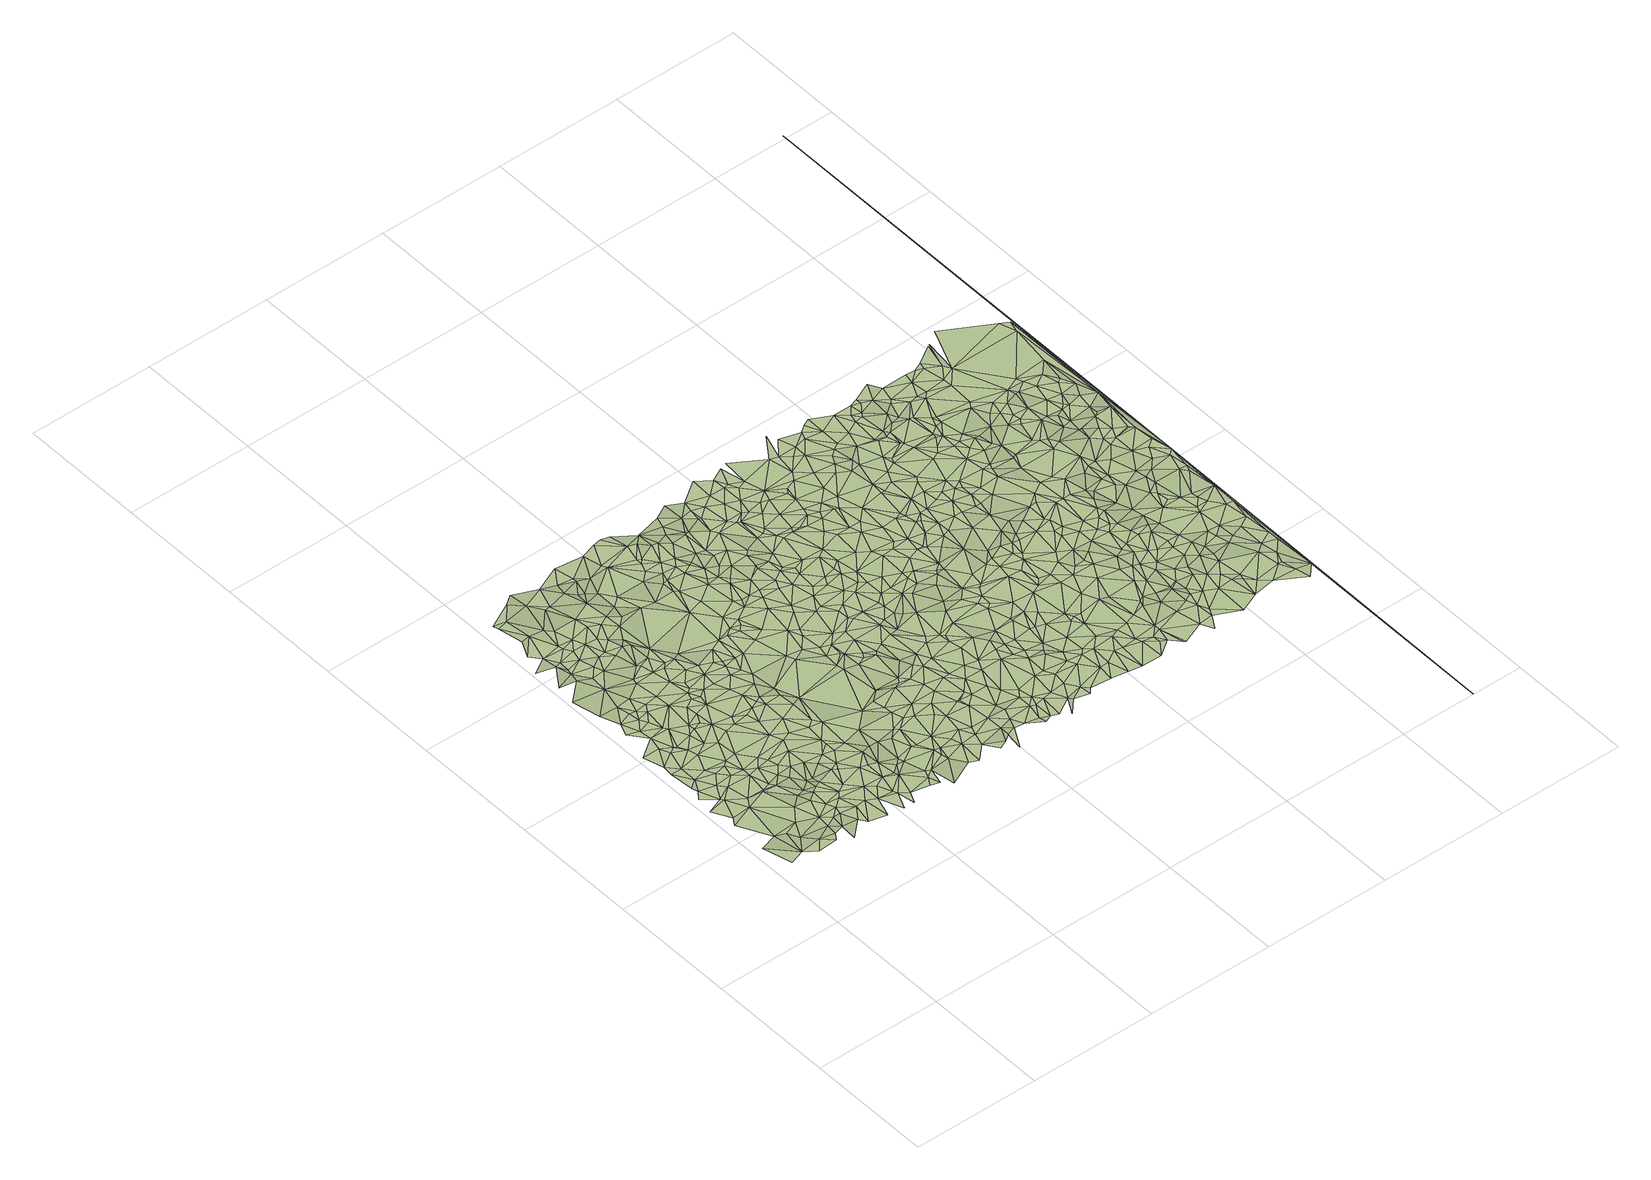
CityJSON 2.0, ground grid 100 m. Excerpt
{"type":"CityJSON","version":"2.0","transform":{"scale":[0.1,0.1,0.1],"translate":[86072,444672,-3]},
"CityObjects":{
"terrain1":{"type":"TINRelief","geometry":[{"type":"CompositeSurface","lod":"2","boundaries":[[[0,1,2]],[[0,3,1]],[[0,4,3]],[[5,6,7]],[[8,7,9]],[[8,9,3]],[[0,10,4]],[[0,11,12]],[[13,6,5]],[[0,12,10]],[[13,14,15]],[[5,7,8]],[[3,4,16]],[[8,3,16]],[[17,18,14]],[[4,10,16]],[[11,19,12]],[[20,18,17]],[[21,14,13]],[[22,13,5]],[[17,14,21]],[[5,8,23]],[[24,25,20]],[[24,20,17]],[[12,26,10]],[[22,21,13]],[[22,5,23]],[[19,27,12]],[[16,10,28]],[[25,29,30]],[[8,16,31]],[[12,27,26]],[[32,24,17]],[[17,21,33]],[[24,34,25]],[[23,8,35]],[[10,26,28]],[[32,17,33]],[[34,29,25]],[[22,36,21]],[[8,31,35]],[[37,30,29]],[[16,28,31]],[[27,38,26]],[[21,36,33]],[[22,23,39]],[[23,35,40]],[[41,24,32]],[[24,42,34]],[[23,40,39]],[[34,43,29]],[[28,26,44]],[[38,44,26]],[[22,39,36]],[[32,33,45]],[[41,42,24]],[[37,29,43]],[[46,47,37]],[[48,47,46]],[[45,33,36]],[[49,38,50]],[[28,51,31]],[[34,42,43]],[[35,31,52]],[[40,35,53]],[[41,32,54]],[[55,44,38]],[[32,45,54]],[[42,56,43]],[[57,28,44]],[[39,40,58]],[[31,51,52]],[[45,36,59]],[[48,60,61]],[[39,59,36]],[[40,53,58]],[[49,55,38]],[[35,52,53]],[[62,48,46]],[[28,63,51]],[[46,37,64]],[[37,43,65]],[[57,63,28]],[[65,43,56]],[[57,44,55]],[[66,67,61]],[[54,45,59]],[[41,68,42]],[[62,69,48]],[[42,70,56]],[[62,46,71]],[[69,60,48]],[[39,58,72]],[[46,64,71]],[[37,65,64]],[[39,72,59]],[[53,52,73]],[[74,52,51]],[[58,53,75]],[[74,51,63]],[[65,56,70]],[[66,61,60]],[[41,54,76]],[[54,59,77]],[[49,78,55]],[[42,68,70]],[[74,73,52]],[[57,55,78]],[[72,58,75]],[[79,78,49]],[[62,80,69]],[[66,81,67]],[[41,76,68]],[[82,63,57]],[[53,73,83]],[[69,80,60]],[[62,71,84]],[[75,53,83]],[[71,64,84]],[[59,72,85]],[[86,87,81]],[[62,84,80]],[[54,77,76]],[[77,59,85]],[[74,88,73]],[[82,57,78]],[[89,74,63]],[[86,90,87]],[[80,91,60]],[[82,89,63]],[[68,92,70]],[[93,72,75]],[[94,65,70]],[[79,95,78]],[[96,83,73]],[[96,73,88]],[[97,98,90]],[[66,60,91]],[[89,88,74]],[[64,65,99]],[[100,95,79]],[[80,84,101]],[[72,102,85]],[[93,102,72]],[[103,75,83]],[[94,70,92]],[[95,82,78]],[[80,101,91]],[[64,99,84]],[[66,104,81]],[[104,86,81]],[[96,88,105]],[[93,75,103]],[[86,106,90]],[[76,107,68]],[[103,83,96]],[[89,105,88]],[[99,65,94]],[[76,77,108]],[[68,107,92]],[[109,96,105]],[[110,90,106]],[[110,97,90]],[[94,92,111]],[[99,101,84]],[[112,105,89]],[[113,89,82]],[[86,114,106]],[[100,115,95]],[[116,117,97]],[[113,82,95]],[[118,96,109]],[[104,119,86]],[[120,91,101]],[[66,91,121]],[[66,122,104]],[[123,77,85]],[[118,103,96]],[[92,107,111]],[[110,106,114]],[[124,102,93]],[[76,108,107]],[[116,125,117]],[[109,105,126]],[[94,111,127]],[[124,93,103]],[[110,128,97]],[[129,85,102]],[[113,112,89]],[[99,120,101]],[[86,119,114]],[[99,94,130]],[[123,108,77]],[[112,126,105]],[[113,95,115]],[[94,127,130]],[[120,121,91]],[[104,122,119]],[[66,131,122]],[[127,111,107]],[[132,118,109]],[[66,121,131]],[[133,116,97]],[[124,103,118]],[[134,125,116]],[[133,97,128]],[[132,109,126]],[[110,114,135]],[[110,135,128]],[[136,107,108]],[[137,138,134]],[[129,102,124]],[[139,140,115]],[[141,113,115]],[[112,142,126]],[[137,134,116]],[[123,85,129]],[[143,127,107]],[[99,130,144]],[[145,114,119]],[[122,145,119]],[[99,146,120]],[[141,115,147]],[[123,136,108]],[[148,112,113]],[[136,149,107]],[[140,147,115]],[[143,130,127]],[[124,118,150]],[[150,118,132]],[[132,126,151]],[[133,152,116]],[[148,142,112]],[[143,107,149]],[[137,116,152]],[[120,153,121]],[[151,126,142]],[[114,154,135]],[[99,144,146]],[[133,128,155]],[[128,135,155]],[[131,156,122]],[[137,157,138]],[[143,144,130]],[[158,113,141]],[[145,154,114]],[[150,132,151]],[[131,121,159]],[[122,160,145]],[[161,162,140]],[[120,146,153]],[[133,163,152]],[[158,141,147]],[[164,136,123]],[[133,155,163]],[[151,142,148]],[[158,148,113]],[[165,149,136]],[[155,135,154]],[[122,156,160]],[[166,129,124]],[[123,129,167]],[[168,144,143]],[[153,159,121]],[[166,124,150]],[[164,165,136]],[[168,146,144]],[[140,169,147]],[[145,170,154]],[[131,171,156]],[[131,159,171]],[[145,160,170]],[[172,150,151]],[[137,152,173]],[[140,162,169]],[[158,147,169]],[[174,153,146]],[[175,168,143]],[[166,167,129]],[[158,176,148]],[[175,146,168]],[[177,149,165]],[[137,173,157]],[[164,123,178]],[[179,143,149]],[[178,123,167]],[[154,170,180]],[[174,146,175]],[[181,150,172]],[[174,182,153]],[[151,148,183]],[[184,152,163]],[[164,177,165]],[[166,150,181]],[[155,154,185]],[[160,186,170]],[[187,159,153]],[[172,151,183]],[[155,188,163]],[[156,186,160]],[[158,189,176]],[[158,169,190]],[[191,156,171]],[[191,171,159]],[[176,183,148]],[[158,190,189]],[[192,175,143]],[[170,193,180]],[[179,149,177]],[[185,154,180]],[[184,173,152]],[[194,153,182]],[[186,193,170]],[[162,195,169]],[[166,196,167]],[[197,181,172]],[[162,198,195]],[[199,159,187]],[[194,187,153]],[[164,200,177]],[[201,182,174]],[[178,167,196]],[[192,143,179]],[[201,174,175]],[[176,189,183]],[[166,181,197]],[[202,186,156]],[[199,191,159]],[[157,173,203]],[[155,185,188]],[[164,178,200]],[[191,202,156]],[[184,163,188]],[[190,169,204]],[[197,172,183]],[[190,204,189]],[[205,175,192]],[[186,206,193]],[[207,180,193]],[[201,194,182]],[[201,175,205]],[[179,177,208]],[[177,200,208]],[[185,180,207]],[[184,209,173]],[[204,169,210]],[[211,199,187]],[[198,212,195]],[[213,183,189]],[[202,206,186]],[[166,214,196]],[[166,197,214]],[[169,195,215]],[[194,211,187]],[[178,196,216]],[[199,217,191]],[[204,218,189]],[[217,202,191]],[[197,183,213]],[[184,188,209]],[[169,215,210]],[[185,207,188]],[[179,208,219]],[[219,208,200]],[[173,220,203]],[[217,206,202]],[[211,217,199]],[[221,200,178]],[[222,193,206]],[[204,210,218]],[[212,223,195]],[[209,220,173]],[[216,196,214]],[[222,207,193]],[[201,224,194]],[[205,192,225]],[[221,178,216]],[[213,189,226]],[[189,218,226]],[[224,211,194]],[[195,223,215]],[[227,192,179]],[[201,205,225]],[[217,222,206]],[[197,213,228]],[[227,179,219]],[[214,197,228]],[[229,188,207]],[[230,219,200]],[[231,209,188]],[[232,217,211]],[[224,232,211]],[[221,230,200]],[[227,225,192]],[[201,233,224]],[[229,207,222]],[[218,210,234]],[[228,213,226]],[[235,216,214]],[[229,231,188]],[[209,236,220]],[[237,201,225]],[[238,210,215]],[[221,216,235]],[[227,219,239]],[[237,233,201]],[[230,239,219]],[[240,241,223]],[[218,242,226]],[[231,236,209]],[[238,215,223]],[[229,222,243]],[[221,235,230]],[[218,234,242]],[[224,244,232]],[[245,225,227]],[[217,246,222]],[[237,225,247]],[[238,234,210]],[[224,233,244]],[[235,239,230]],[[214,228,248]],[[245,227,239]],[[228,226,249]],[[245,247,225]],[[250,220,236]],[[237,251,233]],[[252,223,241]],[[253,241,240]],[[254,231,229]],[[255,236,231]],[[238,223,252]],[[235,214,248]],[[249,226,242]],[[254,229,243]],[[251,244,233]],[[246,243,222]],[[256,217,232]],[[257,255,231]],[[258,237,247]],[[258,251,237]],[[238,259,234]],[[260,242,234]],[[250,261,220]],[[259,260,234]],[[262,236,255]],[[263,232,244]],[[262,250,236]],[[264,257,231]],[[264,231,254]],[[258,244,251]],[[249,242,260]],[[265,247,245]],[[266,252,241]],[[238,252,266]],[[254,243,246]],[[262,255,257]],[[228,249,267]],[[258,247,265]],[[238,268,259]],[[228,267,248]],[[269,239,235]],[[245,239,270]],[[256,246,217]],[[259,268,260]],[[262,271,250]],[[258,263,244]],[[238,266,268]],[[271,261,250]],[[264,254,272]],[[253,273,241]],[[266,241,273]],[[254,246,272]],[[263,256,232]],[[274,249,260]],[[258,265,263]],[[275,257,264]],[[275,262,257]],[[253,276,273]],[[265,245,270]],[[266,277,268]],[[267,249,274]],[[275,271,262]],[[235,248,278]],[[279,260,268]],[[266,273,277]],[[248,267,280]],[[281,272,246]],[[265,282,263]],[[274,260,279]],[[283,248,280]],[[270,239,269]],[[276,284,273]],[[285,264,272]],[[286,261,271]],[[269,235,287]],[[256,281,246]],[[283,288,248]],[[268,277,289]],[[265,290,282]],[[285,275,264]],[[263,282,291]],[[275,286,271]],[[265,270,290]],[[289,277,273]],[[267,274,292]],[[279,268,293]],[[235,278,287]],[[280,267,292]],[[294,272,281]],[[274,279,292]],[[263,295,256]],[[284,296,273]],[[263,291,295]],[[278,248,288]],[[268,289,297]],[[291,282,298]],[[282,290,298]],[[289,273,296]],[[283,280,299]],[[268,297,293]],[[285,272,294]],[[300,286,275]],[[285,300,275]],[[256,301,281]],[[302,270,269]],[[303,304,284]],[[280,292,299]],[[283,299,288]],[[291,298,305]],[[289,296,306]],[[279,293,307]],[[292,279,307]],[[298,290,308]],[[294,281,309]],[[295,310,256]],[[291,311,295]],[[289,306,297]],[[309,281,301]],[[291,305,311]],[[312,290,270]],[[284,313,296]],[[298,308,305]],[[269,287,314]],[[302,269,314]],[[256,315,301]],[[256,310,315]],[[284,304,313]],[[307,293,297]],[[312,270,302]],[[308,311,305]],[[278,288,316]],[[300,317,286]],[[285,294,318]],[[312,308,290]],[[306,296,319]],[[288,299,320]],[[278,321,287]],[[302,314,322]],[[309,301,323]],[[323,301,315]],[[295,311,324]],[[292,307,325]],[[306,326,297]],[[287,327,314]],[[294,309,328]],[[285,329,300]],[[295,330,310]],[[299,292,331]],[[304,332,313]],[[288,320,333]],[[316,288,333]],[[296,313,319]],[[285,318,334]],[[307,297,335]],[[294,328,318]],[[278,316,321]],[[336,302,322]],[[337,338,332]],[[285,334,339]],[[287,321,327]],[[312,302,336]],[[309,323,328]],[[308,340,311]],[[310,341,315]],[[322,314,342]],[[295,324,330]],[[331,292,325]],[[300,329,317]],[[306,319,326]],[[299,343,320]],[[342,314,327]],[[338,313,332]],[[297,326,335]],[[323,315,344]],[[285,339,329]],[[325,307,335]],[[312,340,308]],[[299,331,343]],[[345,321,316]],[[320,343,333]],[[310,330,341]],[[340,324,311]],[[342,327,321]],[[312,336,346]],[[334,318,347]],[[318,328,347]],[[339,334,348]],[[319,313,349]],[[323,350,328]],[[338,349,313]],[[315,341,344]],[[316,333,351]],[[336,322,352]],[[345,316,351]],[[335,326,353]],[[345,354,321]],[[322,342,352]],[[334,347,348]],[[317,329,355]],[[324,356,330]],[[323,344,350]],[[346,336,352]],[[342,321,357]],[[328,350,347]],[[358,326,319]],[[312,346,359]],[[360,349,338]],[[325,335,361]],[[343,362,333]],[[339,348,363]],[[361,335,353]],[[364,319,349]],[[345,351,354]],[[324,365,356]],[[326,366,353]],[[354,357,321]],[[312,359,340]],[[331,325,367]],[[329,368,355]],[[339,363,329]],[[356,369,330]],[[369,341,330]],[[343,331,370]],[[344,341,371]],[[351,333,372]],[[364,358,319]],[[373,324,340]],[[348,347,374]],[[358,366,326]],[[361,353,366]],[[372,333,362]],[[373,365,324]],[[351,375,354]],[[325,361,367]],[[352,342,376]],[[347,350,377]],[[378,350,344]],[[342,357,376]],[[356,365,369]],[[379,371,341]],[[354,375,357]],[[348,374,363]],[[344,371,380]],[[343,370,362]],[[331,367,370]],[[351,372,375]],[[369,379,341]],[[346,352,381]],[[360,382,349]],[[329,383,368]],[[378,377,350]],[[378,344,380]],[[346,381,359]],[[359,384,340]],[[373,340,384]],[[385,386,360]],[[364,349,382]],[[387,347,377]],[[329,363,383]],[[380,371,379]],[[387,374,347]],[[375,388,357]],[[373,389,365]],[[390,361,366]],[[372,388,375]],[[391,377,378]],[[360,386,382]],[[369,392,379]],[[358,393,366]],[[390,367,361]],[[391,378,380]],[[365,394,369]],[[364,395,358]],[[374,383,363]],[[370,367,396]],[[372,362,397]],[[359,381,384]],[[365,389,394]],[[362,370,397]],[[352,376,398]],[[380,379,399]],[[391,400,377]],[[390,396,367]],[[369,394,392]],[[401,386,385]],[[372,397,388]],[[390,366,393]],[[387,383,374]],[[391,380,400]],[[402,387,377]],[[373,384,403]],[[373,403,389]],[[379,392,404]],[[364,382,395]],[[358,405,393]],[[406,370,396]],[[376,357,407]],[[381,352,408]],[[402,377,400]],[[395,405,358]],[[401,409,386]],[[388,407,357]],[[386,409,382]],[[399,379,404]],[[397,370,406]],[[408,352,398]],[[394,404,392]],[[410,380,399]],[[411,383,387]],[[410,400,380]],[[412,396,390]],[[388,397,413]],[[381,414,384]],[[398,376,415]],[[411,387,402]],[[416,394,389]],[[406,396,412]],[[403,416,389]],[[376,407,415]],[[390,393,417]],[[418,382,409]],[[403,384,419]],[[418,395,382]],[[381,408,420]],[[401,421,409]],[[388,413,407]],[[381,420,414]],[[422,421,401]],[[417,393,405]],[[423,405,395]],[[402,400,424]],[[410,425,400]],[[411,426,383]],[[427,397,406]],[[414,419,384]],[[412,390,417]],[[394,428,404]],[[399,404,429]],[[418,423,395]],[[427,413,397]],[[411,402,424]],[[418,409,421]],[[410,399,429]],[[416,430,394]],[[424,400,425]],[[403,419,416]],[[398,415,431]],[[408,432,420]],[[408,398,432]],[[430,428,394]],[[426,433,383]],[[410,429,425]],[[434,407,413]],[[415,407,431]],[[435,406,412]],[[411,436,426]],[[398,431,432]],[[411,424,436]],[[422,437,421]],[[438,404,428]],[[418,421,439]],[[424,425,440]],[[429,404,438]],[[427,406,441]],[[442,412,417]],[[443,413,427]],[[443,434,413]],[[444,405,423]],[[419,445,416]],[[416,445,430]],[[414,446,419]],[[434,447,407]],[[420,448,414]],[[444,417,405]],[[431,407,447]],[[418,449,423]],[[436,424,440]],[[420,432,448]],[[435,441,406]],[[435,412,442]],[[430,450,428]],[[437,439,421]],[[451,440,425]],[[425,429,452]],[[453,454,437]],[[436,455,426]],[[418,439,449]],[[414,456,446]],[[430,445,450]],[[419,446,457]],[[450,438,428]],[[419,457,445]],[[426,455,433]],[[458,447,434]],[[436,440,455]],[[443,427,459]],[[429,438,460]],[[442,417,444]],[[461,432,431]],[[462,431,447]],[[414,448,456]],[[427,441,459]],[[451,425,452]],[[445,463,450]],[[444,423,449]],[[429,460,452]],[[464,434,443]],[[445,465,463]],[[458,434,466]],[[461,448,432]],[[457,465,445]],[[437,467,439]],[[462,447,458]],[[450,468,438]],[[469,431,462]],[[457,446,470]],[[438,468,460]],[[461,431,469]],[[446,456,470]],[[433,455,471]],[[472,459,441]],[[473,455,440]],[[473,440,451]],[[435,442,474]],[[450,463,468]],[[475,437,454]],[[464,466,434]],[[464,443,459]],[[435,474,441]],[[442,444,476]],[[477,449,439]],[[472,441,474]],[[477,439,467]],[[475,467,437]],[[463,465,478]],[[457,478,465]],[[479,475,454]],[[463,478,468]],[[452,460,480]],[[448,481,456]],[[482,459,472]],[[473,451,483]],[[484,442,476]],[[460,468,480]],[[474,442,484]],[[473,485,455]],[[486,448,461]],[[444,449,487]],[[451,452,488]],[[481,470,456]],[[469,462,489]],[[461,469,489]],[[477,490,449]],[[455,491,471]],[[444,492,476]],[[457,470,493]],[[449,490,487]],[[451,488,483]],[[494,462,458]],[[494,458,466]],[[482,472,474]],[[473,483,485]],[[485,491,455]],[[444,487,492]],[[486,481,448]],[[495,475,479]],[[457,493,478]],[[496,464,459]],[[497,461,489]],[[497,486,461]],[[452,480,498]],[[494,466,464]],[[499,470,481]],[[494,489,462]],[[488,452,498]],[[482,496,459]],[[476,492,500]],[[483,501,485]],[[468,478,502]],[[484,476,500]],[[480,468,503]],[[499,493,470]],[[504,467,475]],[[483,488,501]],[[504,477,467]],[[485,501,491]],[[492,487,505]],[[506,490,477]],[[507,487,490]],[[500,492,505]],[[474,484,508]],[[482,474,508]],[[486,509,481]],[[468,502,503]],[[498,480,510]],[[497,509,486]],[[480,511,510]],[[480,503,511]],[[512,489,494]],[[499,481,513]],[[495,514,475]],[[515,494,464]],[[484,500,508]],[[516,497,489]],[[493,517,478]],[[506,507,490]],[[505,487,518]],[[499,513,493]],[[519,500,505]],[[516,489,512]],[[509,513,481]],[[488,498,520]],[[517,502,478]],[[521,510,511]],[[488,522,501]],[[496,523,464]],[[491,501,524]],[[521,511,503]],[[504,506,477]],[[516,509,497]],[[518,487,507]],[[515,464,523]],[[498,510,520]],[[519,508,500]],[[504,475,514]],[[488,520,522]],[[513,517,493]],[[525,514,495]],[[519,505,526]],[[527,503,502]],[[512,494,528]],[[529,496,482]],[[526,505,518]],[[501,522,524]],[[515,530,494]],[[531,510,521]],[[532,482,508]],[[520,510,533]],[[521,503,534]],[[491,524,535]],[[517,527,502]],[[536,507,506]],[[536,518,507]],[[509,537,513]],[[516,512,538]],[[531,533,510]],[[534,503,527]],[[539,508,519]],[[537,517,513]],[[494,530,528]],[[496,540,523]],[[504,541,506]],[[526,518,536]],[[516,542,509]],[[538,512,528]],[[529,482,532]],[[543,522,520]],[[541,536,506]],[[544,519,526]],[[515,523,545]],[[543,520,533]],[[504,514,541]],[[546,521,534]],[[546,531,521]],[[515,545,530]],[[529,540,496]],[[525,547,514]],[[522,548,524]],[[549,527,517]],[[509,550,537]],[[539,519,544]],[[534,527,551]],[[539,552,508]],[[532,508,552]],[[525,553,547]],[[516,538,542]],[[543,548,522]],[[526,536,554]],[[509,542,550]],[[551,527,555]],[[556,533,531]],[[541,557,536]],[[537,558,517]],[[524,559,535]],[[528,530,560]],[[556,543,533]],[[561,544,526]],[[562,523,540]],[[549,555,527]],[[541,514,563]],[[538,528,560]],[[558,549,517]],[[548,559,524]],[[545,523,562]],[[514,547,563]],[[536,557,554]],[[564,534,551]],[[561,526,565]],[[541,563,557]],[[529,532,566]],[[546,567,531]],[[568,530,545]],[[569,540,529]],[[564,546,534]],[[568,560,530]],[[565,526,554]],[[556,531,567]],[[570,548,543]],[[571,539,544]],[[564,551,555]],[[571,552,539]],[[553,572,547]],[[571,544,561]],[[569,562,540]],[[569,529,566]],[[538,560,573]],[[574,532,552]],[[575,559,548]],[[538,573,542]],[[556,576,543]],[[570,575,548]],[[549,577,555]],[[537,550,578]],[[563,547,572]],[[574,566,532]],[[568,545,562]],[[537,578,558]],[[570,543,576]],[[579,572,553]],[[550,542,580]],[[558,581,549]],[[557,582,554]],[[574,552,571]],[[564,555,577]],[[557,563,582]],[[583,546,564]],[[584,560,568]],[[574,569,566]],[[556,567,576]],[[585,561,565]],[[575,586,559]],[[587,567,546]],[[569,588,562]],[[585,571,561]],[[570,589,575]],[[573,580,542]],[[549,581,577]],[[587,546,583]],[[590,568,562]],[[591,560,584]],[[591,573,560]],[[565,554,592]],[[593,550,580]],[[570,576,589]],[[558,578,581]],[[575,589,586]],[[594,562,588]],[[584,568,590]],[[579,595,572]],[[563,572,596]],[[593,578,550]],[[597,564,577]],[[583,564,597]],[[576,567,598]],[[563,596,582]],[[590,562,599]],[[554,582,600]],[[594,599,562]],[[591,584,590]],[[601,580,573]],[[585,565,602]],[[587,598,567]],[[592,554,600]],[[572,595,596]],[[565,592,602]],[[601,573,591]],[[581,603,577]],[[574,571,604]],[[574,605,569]],[[569,605,588]],[[597,577,603]],[[585,604,571]],[[583,597,606]],[[579,607,595]],[[578,608,581]],[[587,583,606]],[[609,576,598]],[[610,593,580]],[[601,610,580]],[[579,611,607]],[[594,588,605]],[[612,578,593]],[[609,598,587]],[[597,603,606]],[[581,608,613]],[[614,601,591]],[[612,608,578]],[[581,613,603]],[[615,596,595]],[[585,602,604]],[[616,592,600]],[[582,596,617]],[[602,592,616]],[[582,617,600]],[[618,589,576]],[[609,619,576]],[[594,620,599]],[[621,591,590]],[[612,593,610]],[[615,595,607]],[[614,622,601]],[[622,610,601]],[[574,604,605]],[[609,587,619]],[[606,603,613]],[[616,600,623]],[[602,616,623]],[[621,590,599]],[[624,614,591]],[[618,625,589]],[[615,617,596]],[[587,606,626]],[[627,613,608]],[[612,627,608]],[[619,628,576]],[[594,605,629]],[[630,606,613]],[[594,629,620]],[[619,587,626]],[[611,631,607]],[[600,617,632]],[[624,591,621]],[[633,622,614]],[[633,610,622]],[[634,612,610]],[[615,607,635]],[[628,618,576]],[[615,632,617]],[[621,599,620]],[[605,604,636]],[[637,602,623]],[[630,626,606]],[[627,630,613]],[[604,602,638]],[[611,639,631]],[[623,600,640]],[[607,631,635]],[[634,627,612]],[[624,641,614]],[[633,614,641]],[[640,600,632]],[[633,642,610]],[[642,634,610]],[[643,605,636]],[[639,635,631]],[[615,635,644]],[[643,629,605]],[[636,604,638]],[[615,644,632]],[[620,629,645]],[[624,621,641]],[[637,638,602]],[[646,619,626]],[[646,628,619]],[[634,647,627]],[[643,636,648]],[[621,620,649]],[[639,650,635]],[[649,620,645]],[[637,623,640]],[[651,634,642]],[[628,652,618]],[[653,650,639]],[[633,654,642]],[[655,626,630]],[[651,647,634]],[[636,656,648]],[[644,635,650]],[[627,657,630]],[[641,621,658]],[[633,641,659]],[[643,660,629]],[[629,661,645]],[[644,662,632]],[[640,632,662]],[[636,638,656]],[[663,650,653]],[[647,664,627]],[[633,659,654]],[[643,648,660]],[[646,626,655]],[[665,652,628]],[[651,642,666]],[[641,658,659]],[[629,660,661]],[[649,645,667]],[[666,642,654]],[[668,628,646]],[[648,656,660]],[[621,649,669]],[[618,652,670]],[[671,640,662]],[[621,669,658]],[[627,664,657]],[[667,645,661]],[[668,665,628]],[[666,654,659]],[[651,672,647]],[[637,673,638]],[[644,674,662]],[[675,655,630]],[[676,650,663]],[[656,638,673]],[[675,630,657]],[[637,640,677]],[[651,666,672]],[[678,644,650]],[[647,672,664]],[[665,679,652]],[[660,680,661]],[[681,659,658]],[[666,659,682]],[[671,662,683]],[[646,655,684]],[[656,685,660]],[[677,640,671]],[[668,646,684]],[[674,683,662]],[[637,677,673]],[[679,686,652]],[[667,661,687]],[[649,667,688]],[[669,681,658]],[[656,673,685]],[[657,664,689]],[[687,661,680]],[[681,682,659]],[[668,679,665]],[[666,682,672]],[[644,690,674]],[[672,689,664]],[[669,649,688]],[[676,678,650]],[[660,691,680]],[[675,684,655]],[[678,690,644]],[[657,689,692]],[[688,667,687]],[[687,680,693]],[[660,685,691]],[[674,694,683]],[[672,692,689]],[[695,668,684]],[[685,673,696]],[[668,697,679]],[[682,698,672]],[[699,671,683]],[[669,700,681]],[[675,657,701]],[[674,690,694]],[[677,671,699]],[[681,702,682]],[[675,703,684]],[[704,686,679]],[[705,673,677]],[[687,693,706]],[[695,707,668]],[[696,673,705]],[[708,698,682]],[[695,684,703]],[[688,687,706]],[[657,692,709]],[[708,682,702]],[[707,697,668]],[[680,710,693]],[[675,701,703]],[[701,657,709]],[[699,683,694]],[[681,700,702]],[[672,711,692]],[[669,688,712]],[[680,691,710]],[[669,712,700]],[[713,714,676]],[[715,685,696]],[[716,694,690]],[[697,704,679]],[[698,711,672]],[[676,717,678]],[[715,691,685]],[[695,703,707]],[[718,690,678]],[[719,696,705]],[[693,710,706]],[[688,706,720]],[[715,696,719]],[[708,721,698]],[[714,717,676]],[[722,705,677]],[[723,694,716]],[[722,677,699]],[[700,724,702]],[[708,702,721]],[[723,699,694]],[[725,709,692]],[[726,716,690]],[[707,727,697]],[[700,712,724]],[[688,720,712]],[[728,703,701]],[[718,678,717]],[[711,725,692]],[[707,703,728]],[[718,726,690]],[[701,709,729]],[[697,730,704]],[[719,705,731]],[[732,720,706]],[[732,706,710]],[[715,733,691]],[[697,727,730]],[[715,719,731]],[[714,734,717]],[[691,735,710]],[[721,702,736]],[[698,737,711]],[[707,728,727]],[[721,737,698]],[[723,716,738]],[[724,712,739]],[[724,740,702]],[[728,701,729]],[[725,741,709]],[[726,738,716]],[[704,730,742]],[[691,733,735]],[[743,722,699]],[[743,699,723]],[[718,717,744]],[[745,705,722]],[[729,709,741]],[[736,702,740]],[[711,737,725]],[[731,705,745]],[[718,744,726]],[[724,739,740]],[[714,746,734]],[[721,736,737]],[[717,734,747]],[[748,715,731]],[[712,720,749]],[[712,750,739]],[[742,730,751]],[[752,730,727]],[[753,732,710]],[[752,727,728]],[[745,722,743]],[[744,754,726]],[[726,755,738]],[[756,723,738]],[[729,741,757]],[[717,747,744]],[[758,743,723]],[[759,733,715]],[[749,720,732]],[[760,710,735]],[[736,740,761]],[[726,754,755]],[[750,740,739]],[[758,723,756]],[[748,731,745]],[[733,762,735]],[[748,759,715]],[[756,738,755]],[[728,729,763]],[[753,710,760]],[[744,747,754]],[[736,764,737]],[[725,765,741]],[[736,761,764]],[[712,749,750]],[[761,740,766]],[[737,765,725]],[[734,746,767]],[[752,728,768]],[[730,769,751]],[[747,734,767]],[[749,732,753]],[[760,735,762]],[[759,762,733]],[[770,745,743]],[[729,757,771]],[[757,741,772]],[[750,766,740]],[[752,769,730]],[[761,766,764]],[[770,743,758]],[[748,745,773]],[[728,763,768]],[[754,774,755]],[[758,756,775]],[[756,755,776]],[[747,774,754]],[[770,773,745]],[[729,771,763]],[[741,765,772]],[[777,759,748]],[[756,776,775]],[[752,768,778]],[[776,755,774]],[[757,779,771]],[[749,753,780]],[[781,762,759]],[[748,773,782]],[[770,758,783]],[[757,772,779]],[[783,758,775]],[[768,763,784]],[[737,764,785]],[[752,778,769]],[[770,786,773]],[[787,753,760]],[[787,760,762]],[[766,788,764]],[[750,789,766]],[[790,767,746]],[[747,767,791]],[[777,748,782]],[[792,750,749]],[[771,784,763]],[[747,791,774]],[[737,785,765]],[[782,773,786]],[[777,781,759]],[[768,784,793]],[[770,783,786]],[[778,768,793]],[[787,780,753]],[[787,762,781]],[[776,774,794]],[[792,749,780]],[[778,795,769]],[[771,796,784]],[[783,775,797]],[[772,765,798]],[[775,776,799]],[[771,779,796]],[[792,789,750]],[[774,791,794]],[[793,784,796]],[[789,788,766]],[[788,785,764]],[[778,793,800]],[[778,800,795]],[[767,801,791]],[[790,802,767]],[[783,803,786]],[[776,794,799]],[[777,782,804]],[[777,805,781]],[[769,795,806]],[[782,786,807]],[[785,798,765]],[[792,780,787]],[[797,775,808]],[[809,772,798]],[[802,801,767]],[[793,796,810]],[[800,811,795]],[[775,799,808]],[[777,804,805]],[[812,779,772]],[[807,786,803]],[[813,787,781]],[[814,794,791]],[[782,815,804]],[[795,811,806]],[[783,797,816]],[[782,807,815]],[[817,788,789]],[[818,772,809]],[[819,796,779]],[[800,793,820]],[[792,787,813]],[[790,821,802]],[[781,805,822]],[[823,809,798]],[[783,816,803]],[[814,799,794]],[[785,823,798]],[[813,781,822]],[[824,791,801]],[[788,825,785]],[[826,789,792]],[[793,810,820]],[[817,825,788]],[[800,820,811]],[[827,801,802]],[[797,808,828]],[[790,829,821]],[[812,772,818]],[[804,830,805]],[[826,792,813]],[[827,802,821]],[[819,810,796]],[[811,831,806]],[[814,791,824]],[[804,815,830]],[[797,828,816]],[[819,779,812]],[[832,817,789]],[[827,824,801]],[[807,803,833]],[[790,834,829]],[[805,830,822]],[[835,809,823]],[[818,809,835]],[[827,821,829]],[[785,836,823]],[[806,831,837]],[[838,785,825]],[[826,832,789]],[[839,808,799]],[[820,810,840]],[[813,822,841]],[[811,820,842]],[[811,842,831]],[[803,816,833]],[[839,799,814]],[[815,807,843]],[[844,825,817]],[[819,840,810]],[[838,836,785]],[[845,828,808]],[[812,818,835]],[[814,824,846]],[[835,823,847]],[[836,847,823]],[[841,822,848]],[[842,837,831]],[[845,816,828]],[[826,813,849]],[[815,850,830]],[[849,813,841]],[[844,817,832]],[[845,808,839]],[[807,833,843]],[[830,851,822]],[[852,820,840]],[[812,835,853]],[[854,814,846]],[[819,812,855]],[[839,814,854]],[[826,856,832]],[[833,816,857]],[[852,842,820]],[[812,853,855]],[[822,851,848]],[[841,848,858]],[[859,835,847]],[[860,838,825]],[[845,857,816]],[[815,843,850]],[[836,861,847]],[[826,849,856]],[[827,829,862]],[[838,861,836]],[[827,862,824]],[[849,841,858]],[[844,860,825]],[[863,837,842]],[[830,850,851]],[[864,853,835]],[[865,840,819]],[[834,866,829]],[[843,833,857]],[[824,867,846]],[[864,835,859]],[[859,847,861]],[[853,868,855]],[[865,819,855]],[[844,832,869]],[[858,848,870]],[[852,840,865]],[[852,871,842]],[[870,848,851]],[[872,861,838]],[[854,846,867]],[[864,868,853]],[[845,839,873]],[[860,872,838]],[[839,854,873]],[[859,861,874]],[[871,875,842]],[[844,869,860]],[[852,865,871]],[[864,876,868]],[[872,874,861]],[[829,866,862]],[[863,842,875]],[[824,862,867]],[[877,843,857]],[[856,878,832]],[[849,858,879]],[[880,855,868]],[[834,881,866]],[[877,850,843]],[[834,882,881]],[[858,870,883]],[[854,867,884]],[[870,851,885]],[[854,884,873]],[[845,886,857]],[[832,878,869]],[[880,865,855]],[[850,887,851]],[[856,849,888]],[[859,874,889]],[[880,868,876]],[[890,871,865]],[[872,889,874]],[[860,889,872]],[[864,859,891]],[[858,883,879]],[[869,892,860]],[[845,873,886]],[[864,891,876]],[[883,870,885]],[[887,885,851]],[[881,893,866]],[[894,875,871]],[[895,884,867]],[[877,857,886]],[[877,896,850]],[[890,865,880]],[[849,879,888]],[[866,897,862]],[[898,873,884]],[[850,896,887]],[[866,893,897]],[[890,894,871]],[[862,899,867]],[[891,859,889]],[[856,888,878]],[[882,900,881]],[[898,884,895]],[[895,867,899]],[[881,900,893]],[[860,901,889]],[[869,902,892]],[[869,878,902]],[[903,879,883]],[[904,883,885]],[[880,876,905]],[[897,899,862]],[[860,892,901]],[[906,890,880]],[[900,897,893]],[[904,885,887]],[[886,873,898]],[[903,883,904]],[[907,896,877]],[[907,877,908]],[[876,891,905]],[[903,888,879]],[[906,894,890]],[[894,909,875]],[[898,895,910]],[[895,899,910]],[[877,911,908]],[[877,886,912]],[[913,903,904]],[[897,914,899]],[[877,912,911]],[[900,914,897]],[[891,889,915]],[[896,916,887]],[[904,887,917]],[[913,888,903]],[[918,902,878]],[[907,908,911]],[[901,919,889]],[[906,880,920]],[[907,921,896]],[[901,892,922]],[[888,923,878]],[[915,889,919]],[[910,899,924]],[[918,878,923]],[[913,904,925]],[[899,914,924]],[[907,911,921]],[[880,905,920]],[[898,910,926]],[[927,928,929]],[[886,898,930]],[[917,887,916]],[[900,924,914]],[[896,921,916]],[[906,931,894]],[[886,932,912]],[[902,933,892]],[[925,904,917]],[[894,934,909]],[[901,922,935]],[[911,912,936]],[[891,915,937]],[[901,938,919]],[[918,933,902]],[[933,922,892]],[[891,937,905]],[[901,935,938]],[[913,939,888]],[[910,924,926]],[[930,898,926]],[[906,920,931]],[[915,919,937]],[[939,923,888]],[[936,912,932]],[[886,930,932]],[[940,911,936]],[[928,924,900]],[[894,941,934]],[[942,918,923]],[[921,943,916]],[[931,941,894]],[[933,935,922]],[[917,916,943]],[[913,925,944]],[[911,945,921]],[[946,919,938]],[[937,919,946]],[[942,933,918]],[[940,945,911]],[[928,926,924]],[[935,947,938]],[[925,917,948]],[[913,949,939]],[[913,944,949]],[[941,950,934]],[[939,951,923]],[[936,932,952]],[[920,905,953]],[[940,936,952]],[[921,945,943]],[[933,947,935]],[[905,937,953]],[[942,923,951]],[[917,943,954]],[[930,926,928]],[[947,946,938]],[[952,932,930]],[[931,920,955]],[[925,948,944]],[[931,956,941]],[[948,917,954]],[[942,957,933]],[[941,956,950]],[[933,957,947]],[[953,937,946]],[[952,930,928]],[[940,952,958]],[[939,959,951]],[[940,958,945]],[[931,955,956]],[[920,953,955]],[[942,960,957]],[[961,946,947]],[[942,951,962]],[[939,949,963]],[[964,949,944]],[[939,963,959]],[[964,944,948]],[[954,943,965]],[[942,962,960]],[[943,945,965]],[[953,946,961]],[[957,966,947]],[[948,954,967]],[[950,956,968]],[[960,969,957]],[[961,947,970]],[[958,952,971]],[[951,959,972]],[[958,971,945]],[[964,973,949]],[[927,952,928]],[[973,963,949]],[[960,962,969]],[[951,972,962]],[[970,947,966]],[[955,974,956]],[[945,971,965]],[[967,954,965]],[[957,969,966]],[[953,961,970]],[[972,959,963]],[[964,948,975]],[[927,971,952]],[[948,967,976]],[[955,953,977]],[[962,978,969]],[[973,972,963]],[[953,970,979]],[[964,980,973]],[[927,965,971]],[[967,965,927]],[[969,981,966]],[[975,948,976]],[[978,981,969]],[[970,966,982]],[[972,983,962]],[[964,984,980]],[[962,983,978]],[[967,927,976]],[[953,979,977]],[[964,975,984]],[[970,982,979]],[[985,966,981]],[[978,985,981]],[[975,976,927]],[[985,982,966]],[[973,986,972]],[[972,987,983]],[[975,980,984]],[[973,980,986]],[[972,986,987]],[[978,983,988]],[[978,988,985]],[[975,986,980]],[[977,979,989]],[[987,986,983]],[[989,979,982]],[[985,990,982]],[[975,927,991]],[[992,927,929]],[[955,977,993]],[[989,982,990]],[[975,991,986]],[[985,988,994]],[[983,991,988]],[[986,991,983]],[[955,995,996]],[[985,994,990]],[[977,989,997]],[[989,990,998]],[[998,990,994]],[[991,994,988]],[[989,998,997]],[[997,998,994]],[[927,999,991]],[[991,997,994]],[[955,993,995]],[[993,977,997]],[[991,993,997]],[[991,999,993]],[[993,999,995]]]}]}
},
"vertices":[
[248,1660,12],[74,1850,12],[133,1620,15],[216,1900,0],[290,1870,1],[181,2370,14],[35,2340,14],[114,2200,14],[262,2210,11],[76,2140,10],[336,1780,3],[340,1590,13],[416,1680,13],[165,2390,13],[102,2540,14],[54,2480,15],[395,1900,15],[157,2640,15],[89,2590,16],[494,1600,16],[73,2780,13],[229,2510,14],[278,2450,14],[309,2280,14],[159,2780,14],[82,2860,13],[538,1740,15],[524,1650,21],[548,1840,15],[170,3020,12],[35,3020,13],[487,2020,15],[263,2670,15],[304,2600,14],[205,2940,13],[429,2270,12],[364,2520,14],[192,3130,15],[602,1670,21],[457,2440,16],[438,2280,12],[327,2810,14],[308,2890,13],[252,2970,13],[619,1780,15],[393,2620,14],[182,3230,15],[94,3260,16],[131,3360,15],[726,1660,15],[597,1540,16],[608,2000,15],[581,2100,4],[536,2260,8],[429,2650,15],[673,1780,15],[274,2960,12],[692,1840,15],[505,2300,12],[463,2510,15],[215,3500,17],[69,3500,25],[250,3320,15],[662,1910,15],[319,3160,14],[341,3130,14],[259,3680,26],[12,3710,36],[430,2870,14],[236,3400,16],[408,2990,12],[279,3260,16],[545,2460,16],[641,2110,8],[673,2050,16],[606,2330,11],[508,2820,14],[516,2660,16],[797,1760,18],[767,1600,15],[287,3390,16],[165,3850,36],[768,1900,15],[654,2270,1],[337,3340,16],[612,2540,16],[184,3930,27],[33,3870,38],[720,2080,16],[808,1950,14],[157,4050,24],[330,3510,16],[471,3020,13],[666,2400,13],[468,3070,12],[878,1770,16],[721,2170,1],[141,4160,27],[6,4080,34],[490,3300,13],[907,1570,14],[378,3400,16],[647,2480,15],[723,2340,11],[269,3810,27],[767,2100,15],[193,3970,28],[589,2980,13],[621,2870,12],[758,2160,9],[202,4060,26],[537,3040,13],[869,1980,15],[962,1880,16],[313,4000,28],[957,1730,15],[212,4390,21],[74,4240,27],[812,2310,15],[345,3890,24],[482,3420,14],[464,3600,14],[370,3820,25],[809,2660,14],[804,2460,14],[151,4390,11],[902,2140,16],[578,3120,13],[302,4150,27],[848,2560,14],[566,3210,13],[470,3640,15],[873,2240,17],[294,4190,27],[113,4580,15],[337,4090,27],[703,2890,13],[192,4600,16],[98,4620,16],[1033,1550,12],[1096,1690,13],[1031,1830,15],[941,2120,15],[684,3150,12],[642,3250,14],[431,3940,28],[662,3310,14],[1077,1720,14],[1062,2040,13],[733,2950,13],[952,2290,15],[972,2170,15],[321,4370,28],[640,3470,14],[440,4090,26],[404,4180,26],[573,3730,14],[299,4720,17],[1115,1870,14],[618,3610,14],[525,3880,26],[1118,1550,10],[1160,1640,12],[368,4320,26],[841,2800,15],[821,2900,15],[1039,2400,14],[917,2590,14],[703,3230,12],[1211,1820,15],[488,3950,27],[594,3710,14],[1040,2270,14],[396,4640,10],[698,3340,14],[764,3270,12],[1115,2020,15],[887,2930,15],[979,2720,16],[923,3070,13],[533,4080,29],[1036,2350,15],[709,3400,13],[1174,2140,12],[469,4530,8],[558,4210,27],[614,3920,26],[695,3590,14],[550,4320,25],[1183,2000,12],[1200,1850,12],[680,3740,13],[896,3160,12],[580,4030,29],[795,3490,13],[1346,1680,9],[1055,2550,13],[1138,2280,14],[1303,1610,10],[732,3630,13],[983,2900,15],[859,3380,13],[671,3900,20],[385,4790,4],[1263,1900,11],[848,3270,13],[669,3980,14],[645,4170,28],[953,2960,14],[506,4530,13],[1324,1900,9],[805,3620,13],[1376,1590,9],[1246,2160,2],[1156,2530,14],[1368,1740,8],[1118,2590,14],[747,3800,12],[1314,1950,7],[996,2980,14],[565,4700,14],[1119,2780,14],[726,4080,27],[1408,1720,7],[886,3470,13],[989,3270,11],[1320,2160,0],[1052,3100,12],[1290,2320,11],[720,4210,28],[1113,2910,13],[704,4390,26],[862,3650,3],[978,3430,12],[1454,1980,7],[1196,2810,7],[657,4560,22],[1019,3350,12],[1545,1860,6],[1133,2990,3],[1435,1520,17],[1570,1740,3],[1404,2120,10],[795,4140,27],[1057,3530,11],[1103,3180,12],[955,4140,11],[1072,3260,11],[1430,2450,4],[1468,2180,11],[681,4660,9],[1033,3400,12],[1554,1790,5],[1641,1620,6],[832,4260,10],[719,4500,13],[1174,3900,12],[765,4480,10],[1117,3370,12],[1487,1970,6],[1497,2150,11],[769,4790,8],[801,4610,9],[1143,3570,12],[835,4430,9],[1187,3370,12],[1591,1850,4],[1565,2310,11],[1619,1970,6],[1418,3110,7],[1387,3170,14],[799,4640,9],[908,4320,9],[1726,1790,4],[1588,2220,10],[894,4580,1],[1708,1590,8],[1702,1870,5],[1594,2830,7],[1656,2190,10],[1558,2380,10],[1064,4120,8],[1219,3570,14],[1541,2470,8],[1821,1700,4],[1047,4580,8],[987,4760,12],[1582,2890,11],[1631,2550,0],[1798,1910,5],[1331,3420,12],[1274,3610,13],[1718,2290,10],[1768,2120,7],[1137,4330,0],[1307,3720,13],[1850,1800,5],[1821,2060,6],[1310,3550,13],[1738,2480,9],[1023,4620,8],[1227,4130,4],[1507,3150,13],[1893,1590,9],[1962,1620,9],[1352,3590,13],[1878,1870,3],[1820,2210,9],[1431,3470,12],[1217,4220,12],[1296,3930,13],[1372,3640,14],[1552,3350,13],[2019,1740,4],[1584,3000,13],[1254,4100,10],[1695,2800,13],[1110,4800,11],[1207,4390,12],[2015,1870,5],[1783,2500,9],[1690,2940,13],[1607,3090,13],[1259,4230,12],[1480,3710,13],[1912,2290,10],[1998,2040,5],[1670,2960,14],[1282,4300,12],[1270,4650,12],[1460,3800,13],[1900,2380,10],[2016,1660,8],[1813,2540,8],[1231,4460,13],[1965,2120,6],[1595,3250,12],[1998,1520,3],[2085,1680,8],[1234,4510,13],[1589,3600,13],[1439,4030,11],[1678,3060,14],[1866,2480,11],[1391,4210,13],[1759,2830,13],[1620,3310,11],[1338,4390,14],[1261,4490,12],[2121,1770,4],[1384,4290,14],[1844,2800,10],[1758,3140,15],[1982,2120,5],[1788,2870,14],[1176,4810,13],[1511,3770,12],[1823,3000,15],[2134,1930,2],[1694,3460,13],[2162,1670,8],[2060,2160,6],[1965,2570,10],[1338,4630,9],[2155,1860,6],[1576,3770,14],[2082,2110,5],[2041,2350,11],[1241,4790,16],[1555,3940,13],[2010,2520,11],[1468,4070,14],[1931,2670,2],[1633,3700,14],[1398,4550,15],[1869,2830,11],[1831,3100,15],[1432,4360,13],[1468,4250,13],[1538,4040,12],[1518,4160,14],[1813,3370,12],[2300,1780,4],[1403,4690,0],[1724,3520,14],[2288,1600,2],[2272,1650,6],[1444,4540,15],[1937,2860,11],[1658,3770,13],[2143,2250,7],[1489,4260,14],[1587,3980,13],[2209,2110,5],[1680,3880,14],[2302,1890,4],[2090,2350,11],[2052,2640,9],[1929,3190,15],[1606,4110,20],[1561,4300,22],[2343,1620,3],[1508,4470,22],[1768,3700,14],[1664,4060,22],[2256,2020,4],[2100,2540,11],[2047,3000,14],[1929,3280,15],[2340,1760,5],[1643,4210,22],[1534,4570,15],[2220,2350,10],[2041,2890,11],[1893,3500,12],[1953,3160,16],[1801,3770,14],[2284,2250,6],[2366,1840,4],[1861,3670,12],[1868,3390,12],[2416,1780,5],[2403,1600,2],[2348,1950,5],[1628,4480,23],[1632,4280,20],[1568,4640,15],[2170,2680,9],[1789,3960,23],[1734,4190,23],[1783,3930,17],[2039,3170,16],[1987,3310,15],[1595,4730,13],[2109,2900,8],[2310,2490,13],[1635,4500,24],[2541,1680,4],[1805,4070,22],[2487,1790,6],[1659,4490,22],[2292,2590,13],[2323,2330,8],[2206,2730,8],[2446,2250,5],[1881,3820,15],[1951,3570,12],[2100,3020,14],[2081,3410,14],[2511,1980,4],[1883,3940,14],[1778,4410,16],[1814,4360,15],[2469,1550,3],[2565,1650,2],[1712,4620,17],[2030,3520,13],[1963,3720,12],[2194,3030,15],[2287,2680,11],[1843,4110,23],[2127,3350,15],[2185,3120,14],[1914,3840,15],[2313,2950,3],[1978,3780,14],[2231,2990,12],[2610,1800,8],[1952,3980,15],[2180,3170,14],[2069,3590,12],[1712,4790,9],[2309,2650,12],[1796,4550,15],[2435,2520,14],[2672,1710,4],[2482,2340,7],[2627,1910,4],[2061,3810,14],[2683,1620,3],[1973,4160,15],[2172,3550,13],[2424,2710,13],[1812,4540,15],[2504,2430,10],[1806,4640,16],[2200,3410,14],[2592,2140,5],[1921,4410,16],[2248,3230,14],[2586,1980,5],[1822,4720,19],[2540,2230,4],[2164,3760,13],[2355,3140,15],[2716,1660,3],[2466,2830,10],[2247,3370,14],[1965,4360,15],[2167,3610,13],[2559,2340,6],[1900,4610,15],[2106,4050,15],[2082,4100,16],[2798,1890,5],[2618,2210,5],[2770,1960,2],[2703,2100,4],[2595,2480,5],[2261,3490,15],[1988,4350,16],[2030,4170,15],[2333,3230,14],[2237,3660,12],[2895,1770,4],[2404,3100,15],[2355,3350,15],[2231,3800,13],[2718,2140,1],[2637,2330,3],[2046,4410,16],[2067,4200,15],[2016,4550,15],[2519,2920,0],[1994,4670,16],[2878,1640,4],[2759,2190,4],[2185,4060,15],[2479,3230,14],[2671,2750,13],[2487,3150,16],[2148,4320,16],[2689,2670,12],[2091,4390,16],[2209,4090,15],[2003,4850,14],[2801,2040,5],[2376,3640,15],[2481,3290,14],[2745,2480,6],[2614,2850,11],[2879,1940,5],[2492,3500,15],[2120,4510,15],[2779,2350,4],[2587,3070,3],[2230,4240,15],[2964,1770,4],[2118,4670,15],[2345,3930,14],[2458,3580,14],[2253,4060,14],[2745,2500,6],[3008,1620,5],[2912,2130,4],[2297,4040,15],[2209,4410,16],[2919,1980,5],[2396,3850,12],[2112,4770,14],[2549,3260,14],[2819,2340,3],[2689,2930,10],[2974,1930,6],[2366,4120,14],[2892,2320,4],[2732,2700,13],[2267,4390,16],[2654,3140,11],[2738,2790,13],[2190,4610,15],[2855,2500,6],[3068,1830,5],[2612,3370,14],[2854,2610,10],[2158,4680,15],[2302,4480,14],[2418,4030,15],[2532,3770,13],[3113,1600,4],[2583,3510,14],[2504,3850,13],[3067,2020,5],[2382,4180,15],[2670,3170,12],[2923,2440,4],[2216,4820,18],[2403,4280,16],[2779,2860,13],[2262,4630,14],[2717,3150,8],[2725,3210,12],[3036,2230,6],[2634,3560,14],[2807,2880,13],[3130,1820,4],[3142,1940,9],[2449,4090,14],[2402,4360,16],[2828,2990,10],[3089,2160,4],[2701,3400,15],[3045,2310,9],[2537,4050,14],[3022,2600,7],[2991,2820,13],[2509,4150,15],[3265,1780,4],[2591,3850,13],[2432,4400,15],[2723,3520,14],[3273,1600,3],[2669,3710,13],[2568,4040,14],[2765,3380,15],[3244,1830,4],[3079,2250,6],[3209,1970,7],[2521,4690,15],[2512,4430,15],[2957,3000,12],[2946,3220,2],[2751,3400,15],[3131,2250,5],[2839,3320,15],[2273,4840,18],[2617,4250,15],[2685,3940,12],[2558,4500,15],[3011,2930,14],[2632,4130,15],[3356,1710,3],[3300,1980,9],[2844,3490,14],[2786,3720,14],[3350,1770,3],[3088,2630,8],[3255,2390,8],[3221,2560,5],[3400,1690,3],[3307,2270,8],[2920,3390,14],[2870,3610,14],[3093,2810,13],[3430,1850,3],[3021,3020,13],[2658,4400,15],[2842,3740,15],[3133,2680,10],[3051,3100,9],[3424,1800,3],[2852,3700,13],[2583,4670,15],[3469,1610,3],[2900,3600,14],[2768,4310,14],[3217,2660,8],[2886,4070,13],[2975,3410,14],[2972,3510,14],[3171,2880,14],[3156,2970,14],[3386,2010,7],[3487,1600,3],[2873,3970,14],[2658,4610,15],[2944,3660,14],[3141,3080,13],[2724,4570,15],[3119,3330,9],[2646,4870,16],[3374,2250,4],[2988,3800,15],[3331,2560,6],[3489,2040,7],[2866,4260,11],[3665,1670,3],[3434,2440,5],[3626,1860,4],[2731,4670,15],[3204,2930,13],[3096,3490,14],[3001,3660,14],[3508,2090,5],[2821,4380,16],[3333,2720,11],[2688,4800,16],[3220,3050,14],[3245,3190,6],[2901,3970,14],[3598,1990,12],[3381,2800,14],[2994,4010,14],[3273,3040,14],[3547,2110,6],[2856,4450,16],[3392,2620,6],[2825,4690,15],[3094,3800,15],[3599,2260,5],[3160,3490,14],[2936,4270,16],[3177,3610,15],[2927,4330,22],[2850,4750,14],[3503,2560,5],[3291,3100,14],[2909,4490,15],[3110,3690,15],[3037,4100,13],[3408,3030,16],[3121,3900,14],[3289,3360,2],[3709,1570,6],[3774,1680,4],[3481,2740,13],[3633,2080,7],[3769,1820,4],[3743,1900,3],[3476,2620,7],[3342,3230,8],[3182,3720,16],[3600,2410,5],[3664,2210,4],[3263,3470,15],[3150,3940,15],[3736,2040,12],[2961,4520,15],[3042,4420,15],[3107,4230,14],[2961,4670,16],[3551,2670,9],[3409,3170,15],[3511,2890,14],[3805,1740,3],[3503,2960,15],[3267,3690,16],[3275,3790,14],[3744,2060,11],[3306,3470,15],[3317,3580,14],[3125,4140,13],[2906,4790,15],[3683,2380,8],[3800,1930,3],[3662,2510,10],[3965,1580,12],[3884,1900,2],[3629,2730,14],[3528,3240,14],[3421,3490,13],[2965,4820,15],[3083,4550,15],[3528,3090,15],[3811,1990,5],[3803,2080,10],[3773,2250,8],[3141,4180,13],[3730,2360,11],[3627,2850,15],[3548,3060,15],[3313,3670,15],[3573,2960,15],[3183,4370,15],[3338,3730,16],[3345,4000,14],[3400,3590,16],[3979,1850,3],[3173,4390,10],[3115,4740,15],[3773,2470,14],[3279,4260,13],[3320,4170,14],[3727,2540,14],[3933,2060,7],[3827,2300,14],[3880,2180,5],[3730,2790,14],[3185,4600,15],[3295,4240,13],[3590,3250,14],[3710,2910,15],[3774,2720,14],[3854,2420,14],[3248,4360,15],[3514,3860,15],[3785,2560,14],[3689,3160,15],[3530,3720,14],[3559,3600,16],[4122,1650,6],[4007,2000,4],[3641,3320,12],[3268,4420,11],[3955,2140,5],[3200,4670,14],[3294,4380,14],[3907,2390,13],[3405,4030,12],[4009,2240,11],[3248,4610,15],[4075,1950,7],[4098,1860,6],[3902,2580,13],[3826,2780,13],[3810,2870,14],[3262,4740,15],[3891,2640,14],[3998,2340,14],[3438,4070,14],[3358,4440,17],[3270,4640,16],[3504,4190,11],[3750,3160,14],[4083,2170,12],[3868,2750,14],[3987,2550,14],[3578,3680,16],[3492,4150,13],[3473,4400,14],[3387,4520,22],[4157,1820,10],[3858,2950,14],[3530,4010,14],[4144,2050,10],[3592,3720,16],[3737,3380,10],[4170,1860,10],[4011,2410,13],[4218,1750,10],[3880,2900,14],[3329,4720,15],[3731,3570,8],[4016,2610,15],[4295,1680,7],[3536,4130,14],[3597,3930,14],[3325,4760,15],[3652,3850,15],[4126,2300,11],[3429,4450,17],[3810,3160,14],[3408,4690,13],[4054,2710,4],[3756,3670,14],[4105,2410,9],[4164,2120,10],[3583,4020,15],[3902,3030,15],[3878,3300,13],[4039,2800,1],[3992,2910,7],[3476,4590,15],[3563,4230,11],[4170,2220,5],[3502,4390,14],[3826,3370,12],[4081,2580,6],[3916,3130,11],[3644,4060,16],[3773,3820,7],[3682,3980,15],[4403,1950,5],[3476,4830,16],[3616,4240,12],[3583,4520,13],[4426,1780,5],[4318,2150,1],[3593,4310,14],[3789,3690,10],[3960,3100,2],[3502,4620,14],[3734,3870,13],[4278,2320,4],[3722,3980,11],[3533,4740,9],[3623,4300,14],[4198,2680,8],[4015,3570,10],[4027,3270,1],[3685,4480,14],[4485,1670,5],[4508,1550,6],[4071,3150,6],[4292,2250,3],[4101,3050,8],[4354,2490,8],[4148,3000,11],[4096,3400,13],[3841,4010,3],[3655,4530,11],[3852,4220,13],[3963,3730,9],[4460,1780,5],[3714,4660,11],[4374,2180,6],[4226,2840,10],[4492,1870,7],[4369,2310,7],[4468,2000,10],[4593,1640,10],[3934,3940,10],[3996,3690,11],[4083,3300,8],[4123,3150,11],[3883,4270,13],[3728,4530,12],[4260,2810,10],[4272,2720,9],[3730,4740,10],[4468,2210,11],[4345,2680,10],[4376,2540,8],[4143,3300,14],[4576,1960,12],[3911,4100,12],[4298,2970,18],[4284,3060,15],[4044,3670,13],[3966,4060,13],[3894,4470,13],[4309,2890,18],[4002,3890,13],[4087,3600,11],[4576,2050,12],[4233,3250,13],[4559,2260,12],[4595,3060,26],[4595,2430,9],[4598,0,4],[4540,2440,8],[3888,4540,13],[4462,2540,9],[4131,3830,14],[3805,4730,13],[4028,3930,13],[4438,2610,11],[3998,4170,12],[4022,3990,13],[4251,3490,26],[4430,2660,11],[3861,4710,13],[4207,3700,1],[4366,3000,23],[4315,3350,27],[4505,2880,29],[4061,4100,14],[4135,3980,16],[4383,3210,28],[4312,3420,28],[3873,4760,14],[4258,3600,14],[4578,2610,26],[4148,4200,12],[4436,3070,28],[4001,4590,14],[3967,4650,15],[4179,3840,12],[4545,2820,30],[4271,3590,21],[4240,3800,12],[4168,4140,8],[4271,3710,9],[4356,3520,29],[4382,3380,28],[4548,3020,27],[4281,3960,12],[4488,3170,28],[4023,4860,8],[4303,3830,8],[4194,4140,8],[4566,2870,29],[4412,3620,26],[4421,3460,28],[4041,4870,8],[4544,3370,27],[4558,3220,27],[4260,4250,8],[4364,3830,9],[4281,4200,8],[4513,3410,27],[4333,3860,16],[4318,4110,9],[4455,3730,11],[4517,3400,27],[4393,3940,13],[4553,3630,26],[4451,3650,25],[4478,3860,7],[4422,4170,8],[4446,4040,13],[4587,3800,9],[4596,7010,20],[4564,4600,8],[4528,3960,14],[4517,4730,8],[4149,4940,8],[4519,4270,8],[4480,4060,14],[4590,4690,8]
]}
